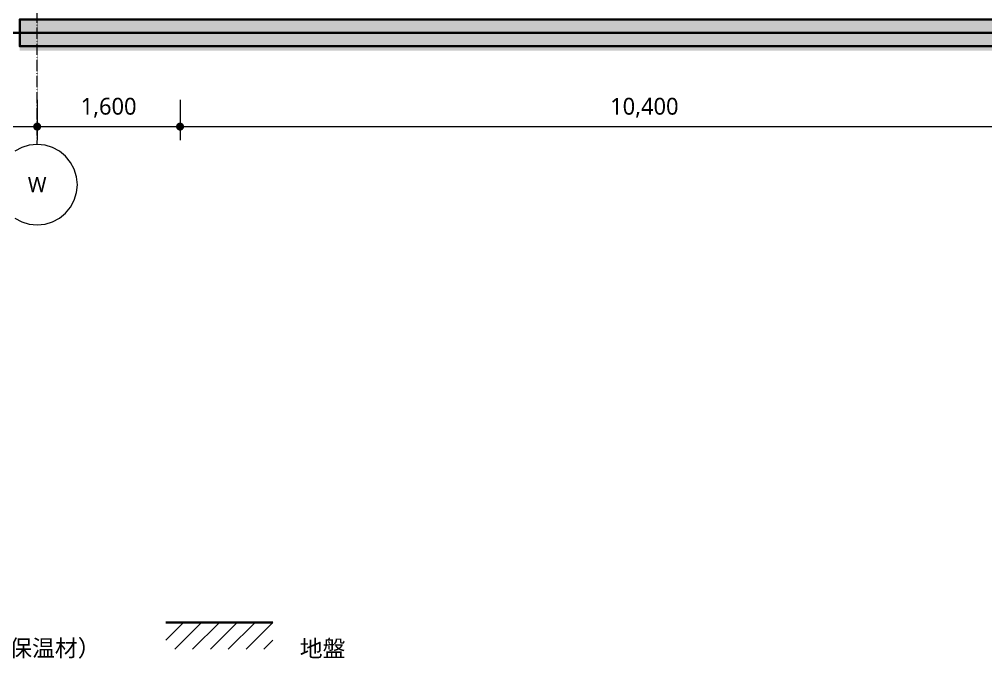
# Model space of a CAD drawing. Header units: millimetres. Extents: x 0 to 153524, y 0 to 59400.
# Drawn here: x 20300 to 31122, y 16994 to 24151 of the extents above; entities that cross this region are included whole.
import ezdxf

# ---------------------------------------------------------------- set-up
doc = ezdxf.new("R2010")
doc.units = ezdxf.units.MM
doc.linetypes.add('DASHDOT', pattern=[3.556, 2.54, -0.508, 0, -0.508])
for name, color, linetype, lineweight in [('01_切断（構造・壁）', 7, 'Continuous', 35), ('05_断熱（仮）', 2, 'Continuous', 9), ('10_見えがかり', 7, 'Continuous', 13), ('15_地盤', 8, 'Continuous', 9), ('40_通り芯', 1, 'DASHDOT', 9), ('41_通り芯の符号', 1, 'Continuous', 13), ('50_寸法', 3, 'Continuous', 9), ('80_図名・縮尺・方位', 7, 'Continuous', 18)]:
    doc.layers.add(name, color=color, linetype=linetype, lineweight=lineweight)
doc.styles.add('JP', font='NotoSansCJKjp-Regular.otf')

msp = doc.modelspace()

# ---------------------------------------------------------------- hatches: boundary and pattern name
at = {"layer": '01_切断（構造・壁）'}
msp.add_hatch(color=7, dxfattribs=at).paths.add_polyline_path([(20329, 23850), (20304, 23850), (20304, 24001), (20304, 24150), (20329, 24150), (27461, 24150), (27507, 24150), (27997, 24150), (28013, 24150), (28044, 24150), (30175, 24150), (30185, 24150), (30208, 24150), (32155, 24150), (32159, 24150), (32169, 24150), (32185, 24150), (32209, 24150), (32239, 24150), (32274, 24150), (32312, 24150), (32352, 24150), (32395, 24150), (32438, 24150), (32482, 24150), (32526, 24150), (32569, 24150), (32612, 24150), (32652, 24150), (32692, 24150), (32729, 24150), (32765, 24150), (32798, 24150), (32828, 24150), (32857, 24150), (32882, 24150), (32906, 24150), (32930, 24150), (32954, 24150), (32977, 24150), (33000, 24150), (33023, 24150), (33047, 24150), (33070, 24150), (33093, 24150), (33116, 24150), (33139, 24150), (33162, 24150), (33185, 24150), (33208, 24150), (33230, 24150), (33252, 24150), (33274, 24150), (33297, 24150), (33319, 24150), (33342, 24150), (33366, 24150), (33390, 24150), (33414, 24150), (33439, 24150), (33465, 24150), (33491, 24150), (33516, 24150), (33542, 24150), (33567, 24150), (33593, 24150), (33619, 24150), (33644, 24150), (33670, 24150), (33695, 24150), (33721, 24150), (33747, 24150), (33772, 24150), (33798, 24150), (33824, 24150), (33849, 24150), (33875, 24150), (33901, 24150), (33926, 24150), (33952, 24150), (33978, 24150), (34004, 24150), (34004, 24004), (34004, 23850), (33978, 23850), (33952, 23850), (33926, 23850), (33901, 23850), (33875, 23850), (33849, 23850), (33824, 23850), (33798, 23850), (33772, 23850), (33747, 23850), (33721, 23850), (33695, 23850), (33670, 23850), (33644, 23850), (33619, 23850), (33593, 23850), (33567, 23850), (33542, 23850), (33516, 23850), (33491, 23850), (33465, 23850), (33439, 23850), (33414, 23850), (33390, 23850), (33366, 23850), (33342, 23850), (33319, 23850), (33297, 23850), (33274, 23850), (33252, 23850), (33230, 23850), (33208, 23850), (33185, 23850), (33162, 23850), (33139, 23850), (33116, 23850), (33093, 23850), (33070, 23850), (33047, 23850), (33023, 23850), (33000, 23850), (32977, 23850), (32954, 23850), (32930, 23850), (32906, 23850), (32882, 23850), (32857, 23850), (32828, 23850), (32798, 23850), (32765, 23850), (32729, 23850), (32692, 23850), (32652, 23850), (32612, 23850), (32569, 23850), (32526, 23850), (32482, 23850), (32438, 23850), (32395, 23850), (32352, 23850), (32312, 23850), (32274, 23850), (32239, 23850), (32209, 23850), (32185, 23850), (32169, 23850), (32159, 23850), (32155, 23850), (30208, 23850), (30185, 23850), (30175, 23850), (28044, 23850), (28013, 23850), (27997, 23850), (27507, 23850), (27461, 23850)])
at = {"layer": '05_断熱（仮）', "true_color": 0xf3d98b}
msp.add_hatch(color=8, dxfattribs=at).paths.add_polyline_path([(20304, 23800), (20304, 23849), (34004, 23849), (34004, 23800), (33978, 23800), (33952, 23800), (33926, 23800), (33901, 23800), (33875, 23800), (33849, 23800), (33824, 23800), (33798, 23800), (33772, 23800), (33747, 23800), (33721, 23800), (33695, 23800), (33670, 23800), (33644, 23800), (33619, 23800), (33593, 23800), (33567, 23800), (33542, 23800), (33516, 23800), (33491, 23800), (33465, 23800), (33439, 23800), (33414, 23800), (33390, 23800), (33366, 23800), (33342, 23800), (33319, 23800), (33297, 23800), (33274, 23800), (33252, 23800), (33230, 23800), (33208, 23800), (33185, 23800), (33162, 23800), (33139, 23800), (33116, 23800), (33093, 23800), (33070, 23800), (33047, 23800), (33023, 23800), (33000, 23800), (32977, 23800), (32954, 23800), (32930, 23800), (32906, 23800), (32882, 23800), (32857, 23800), (32828, 23800), (32798, 23800), (32765, 23800), (32729, 23800), (32692, 23800), (32652, 23800), (32612, 23800), (32569, 23800), (32526, 23800), (32482, 23800), (32438, 23800), (32395, 23800), (32352, 23800), (32312, 23800), (32274, 23800), (32239, 23800), (32209, 23800), (32185, 23800), (32169, 23800), (32159, 23800), (32155, 23800), (30208, 23800), (30185, 23800), (30175, 23800), (28044, 23800), (28013, 23800), (27997, 23800), (27507, 23800), (27461, 23800), (20329, 23800)])
at = {"layer": '50_寸法'}
for points in [[(20545, 22950), (20544, 22941), (20542, 22933), (20537, 22925), (20532, 22918), (20525, 22913), (20517, 22908), (20509, 22906), (20500, 22905), (20491, 22906), (20483, 22908), (20475, 22913), (20468, 22918), (20463, 22925), (20458, 22933), (20456, 22941), (20455, 22950), (20456, 22959), (20458, 22967), (20463, 22975), (20468, 22982), (20475, 22987), (20483, 22992), (20491, 22994), (20500, 22995), (20509, 22994), (20517, 22992), (20525, 22987), (20532, 22982), (20537, 22975), (20542, 22967), (20544, 22959)], [(22145, 22950), (22144, 22941), (22142, 22933), (22137, 22925), (22132, 22918), (22125, 22913), (22117, 22908), (22109, 22906), (22100, 22905), (22091, 22906), (22083, 22908), (22075, 22913), (22068, 22918), (22063, 22925), (22058, 22933), (22056, 22941), (22055, 22950), (22056, 22959), (22058, 22967), (22063, 22975), (22068, 22982), (22075, 22987), (22083, 22992), (22091, 22994), (22100, 22995), (22109, 22994), (22117, 22992), (22125, 22987), (22132, 22982), (22137, 22975), (22142, 22967), (22144, 22959)]]:
    msp.add_hatch(color=7, dxfattribs=at).paths.add_polyline_path(points)

# ---------------------------------------------------------------- linework, layer by layer
at = {"layer": '01_切断（構造・壁）'}
for points in [[(20329, 23850), (20304, 23850), (20304, 24001), (20304, 24150), (20329, 24150), (27461, 24150), (27507, 24150), (27997, 24150), (28013, 24150), (28044, 24150), (30175, 24150), (30185, 24150), (30208, 24150), (32155, 24150)], [(3000, 24000), (38300, 24000)], [(32155, 23850), (30208, 23850), (30185, 23850), (30175, 23850), (28044, 23850), (28013, 23850), (27997, 23850), (27507, 23850), (27461, 23850), (20329, 23850)], [(21940, 17400), (23140, 17400)]]:
    msp.add_lwpolyline(points, dxfattribs=at)
at = {"layer": '10_見えがかり'}
for points in [[(20302, 24150), (20302, 24150)], [(20302, 23850), (20302, 23850)]]:
    msp.add_lwpolyline(points, dxfattribs=at)
at = {"layer": '15_地盤'}
for points in [[(21940, 17200), (22140, 17400)], [(22040, 17100), (22340, 17400)], [(22240, 17100), (22540, 17400)], [(22440, 17100), (22740, 17400)], [(22640, 17100), (22940, 17400)], [(22840, 17100), (23140, 17400)], [(23040, 17100), (23140, 17200)]]:
    msp.add_lwpolyline(points, dxfattribs=at)
at = {"layer": '40_通り芯'}
msp.add_lwpolyline([(20500, 22750), (20500, 34100)], dxfattribs=at)
at = {"layer": '41_通り芯の符号'}
for points in [[(20950, 22300), (20941, 22388), (20916, 22472), (20874, 22550), (20818, 22618), (20750, 22674), (20672, 22716), (20588, 22741), (20500, 22750), (20412, 22741), (20328, 22716), (20250, 22674)], [(20250, 21926), (20328, 21884), (20412, 21859), (20500, 21850), (20588, 21859), (20672, 21884), (20750, 21926), (20818, 21982), (20874, 22050), (20916, 22128), (20941, 22212), (20950, 22300)]]:
    msp.add_lwpolyline(points, dxfattribs=at)
at = {"layer": '50_寸法'}
for points in [[(20500, 23250), (20500, 22800)], [(22100, 23250), (22100, 22800)], [(8521, 22950), (35500, 22950)]]:
    msp.add_lwpolyline(points, dxfattribs=at)

# ---------------------------------------------------------------- texts
at = {"layer": '41_通り芯の符号', "insert": (20500, 22300), "char_height": 172, "attachment_point": 5, "style": 'JP'}
msp.add_mtext('W', dxfattribs=at)
at = {"layer": '50_寸法', "char_height": 187.9, "attachment_point": 8, "style": 'JP'}
for s, insert in [('1,600', (21300, 23050)), ('10,400', (27300, 23050))]:
    msp.add_mtext(s, dxfattribs=dict(at, insert=insert))
at = {"layer": '80_図名・縮尺・方位', "char_height": 187.9, "attachment_point": 4, "style": 'JP'}
for s, insert in [('断熱材（保温材）', (19160, 17100)), ('地盤', (23440, 17100))]:
    msp.add_mtext(s, dxfattribs=dict(at, insert=insert))

doc.saveas('drawing.dxf')
